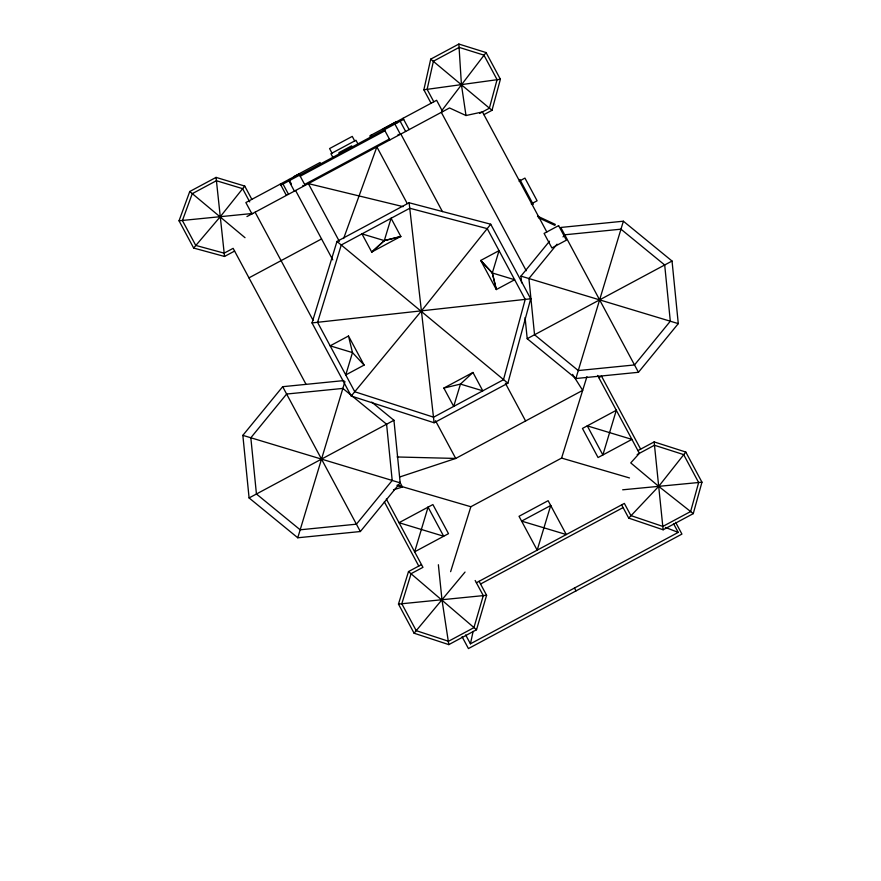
<?xml version="1.0" encoding="UTF-8"?>
<svg xmlns="http://www.w3.org/2000/svg" width="881" height="881" viewBox="0 0 881 881"><rect width="100%" height="100%" fill="white"/><g stroke="black" fill="none" stroke-linecap="round" stroke-linejoin="round"><path stroke-width="1.32" d="M673.48 523.567L678.227 532.399L470.432 643.824L473.119 631.38M431.007 103.132L423.86 89.785L430.71 59.148L458.869 44.05L486.07 52.563L500.386 79.257L492.005 110.312L483.911 114.651M507.874 383.213L530.703 298.78L490.717 224.215L409.125 202.762L336.971 241.449L312.017 322.909L351.222 396.032L434.113 422.759L507.874 383.213L336.971 241.449M621.634 504.868L628.737 518.116L663.14 529.778L693.259 513.634L701.959 482.193L685.803 452.052L654.143 441.91L637.921 450.609M421.492 564.6L408.509 571.571L398.465 604.08L414.092 633.219L448.803 644.617L476.522 629.761L486.598 595.281L479.099 581.295M371.716 402.099L393.939 420.281L400.183 482.865L360.351 531.529L297.767 537.773L344.923 381.583M575.866 378.533L623.374 221.208L560.79 227.452L638.45 372.289L575.866 378.533L527.201 338.7L525.087 317.523M450.62 571.681L470.85 506.74L561.593 458.076L586.944 376.65M343.612 238.531L376.87 146.896L407.187 203.445M234.599 251.074L224.534 256.459L193.655 248.046L179.041 220.79L189.756 191.507L216.065 177.4L244.731 186.067L251.79 199.238M441.535 110.929L486.07 52.563M490.717 224.215L421.481 310.872L351.222 396.032M193.655 248.046L220.25 216.737L244.731 186.067M297.767 537.773L249.092 497.941L242.848 435.357L282.68 386.693L343.909 380.581M521.629 282.845L520.957 276.116L549.535 241.207M557.056 244.169L528.93 278.528L534.547 334.769L578.277 370.56L634.507 364.943L670.309 321.213L664.692 264.983L620.962 229.181L564.721 234.798L563.025 236.879M638.45 372.289L678.282 323.624L672.038 261.04L623.374 221.208M465.036 572.066L414.092 633.219M685.803 452.052L658.713 486.367L628.737 518.116M472.954 372.465L460.455 384.094L443.848 388.069L453.693 406.416L460.455 384.094L482.788 390.812L472.954 372.465L443.848 388.069M293.747 176.663L320.056 162.544L320.739 163.822M280.874 185.197L403.718 119.331M300.234 176.211L384.964 130.784M304.65 184.448L389.38 139.022M246.944 216.561L449.508 107.956L465.994 115.532L482.447 111.931L546.815 231.967M479.727 113.385L489.362 108.22L497.082 79.631L483.944 55.129L459.188 47.387L433.408 61.207L427.12 89.344L433.782 101.756M248.96 277.867L321.554 238.938M519.107 181.222L524.944 178.094L537.102 200.78L531.265 203.907M348.502 336.002L330.155 345.837L352.477 352.598L364.106 365.097L345.759 374.932L352.477 352.598L348.502 336.002L364.106 365.097M527.201 338.7L672.038 261.04M249.092 497.941L393.939 420.281M598.805 377.641L601.525 376.176L640.641 449.145M637.161 454.519L654.451 445.246L683.667 454.607L698.655 482.557L690.627 511.531L662.864 526.42L630.884 515.583L624.354 503.414L476.379 582.759M480.563 584.015L623.087 507.588M399.688 476.995L455.719 458.439L582.671 390.371L572.562 374.37M393.444 489.836L402.452 486.995L399.853 482.149M423.86 89.785L500.386 79.257M530.703 298.78L312.017 322.909M701.959 482.193L622.669 489.803M486.598 595.281L398.465 604.08M252.737 213.455L179.041 220.79M397.111 456.975L455.719 458.439L435.5 420.722M403.102 206.639L308.372 183.622L339.339 241.372M561.593 458.076L629.475 477.943M397.199 485.2L470.85 506.74M520.957 276.116L678.282 323.624M242.848 435.357L400.183 482.865M397.199 485.376L402.452 486.995M665.419 527.422L678.227 532.399M537.498 216.131L555.283 224.413L554.843 225.349L538.28 217.629M430.71 59.148L492.005 110.312M693.259 513.634L658.713 486.367L630.741 462.899L639.386 453.33L597.626 375.438M476.522 629.761L408.509 571.571M245.017 237.694L189.756 191.507M519.823 179.438L533.247 204.48M675.617 522.312L681.927 534.095L468.439 648.57L462.073 636.699M442.647 111.623L436.624 100.28L383.246 128.901L383.83 129.992M441.315 112.339L526.254 270.764M403.046 118.285L409.125 129.606M400.161 121.237L405.645 131.467M396.99 122.933L396.307 121.666L369.877 135.839L370.56 137.106M394.677 122.767L395.261 123.858M400.844 134.044L442.449 211.638M394.897 124.056L400.381 134.286M398.08 134.353L398.575 135.267M384.38 129.694L389.876 139.925M505.375 383.257L525.594 420.964M371.099 135.178L371.782 136.445M357.906 143.889L355.957 140.255L330.915 153.69L332.864 157.314M354.757 141.07L352.257 136.401L329.571 148.57L332.071 153.239M352.224 146.94L351.64 145.85L338.932 152.655L339.526 153.746M574.467 588.034L575.998 590.887M300.014 174.934L299.43 173.843L245.865 202.564L251.933 213.885M299.65 175.121L305.134 185.362M302.833 185.428L303.328 186.332M295.575 190.483L332.787 259.884M289.078 179.394L289.662 180.484M289.53 180.55L291.369 183.964M288.902 180.891L294.397 191.122M283.01 184.052L288.494 194.283M280.323 184.085L286.391 195.417M475.156 580.48L483.284 595.622L473.923 627.646L448.517 641.269L416.228 630.675L401.802 603.76L411.086 573.685L422.957 567.331L386.33 499.02M249.719 201.903L242.616 188.655L216.396 180.726L192.256 193.677L182.411 220.558L195.747 245.414L224.159 253.155L233.135 248.343L305.96 384.171M255.105 212.189L313.184 320.508M465.664 634.937L470.432 643.824M384.336 501.829L418.772 566.065M282.68 386.693L360.351 531.529M465.994 115.532L461.435 84.752L458.869 44.05M409.125 202.762L434.113 422.759M224.534 256.459L216.065 177.4M438.375 564.743L441.976 599.752L448.803 644.617M654.143 441.91L663.14 529.778M525.197 299.408L503.48 379.722L433.606 417.187L354.779 391.759L317.567 322.369L341.266 244.984L409.764 208.257L487.248 228.631L525.197 299.408M499.042 250.645L492.325 272.978L496.3 289.574L514.647 279.74L492.325 272.978L480.696 260.479L499.042 250.645M428.078 507.148L414.643 551.814L448.495 533.666L432.89 504.56L399.038 522.708L443.683 536.243L428.078 507.148M616.304 410.293L602.868 454.959L587.264 425.853L631.908 439.388L598.056 457.536L582.451 428.441L616.304 410.293M391.076 218.279L384.303 240.601L371.815 252.23L361.97 233.883L384.303 240.601L400.91 236.626L391.076 218.279M550.702 505.507L537.179 550.151L519.03 516.299L548.125 500.694L566.274 534.547L521.607 521.111L550.702 505.507M286.622 394.038L250.832 437.769L256.437 493.999L300.179 529.8L356.409 524.184L392.199 480.453L386.594 424.213L342.852 388.422L286.622 394.038M384.303 240.601L371.705 252.032L400.811 236.427L384.303 240.601M558.609 225.635L544.095 233.421L551.88 247.946L566.395 240.161L558.609 225.635M492.325 272.978L480.729 260.457L496.333 289.563L492.325 272.978"/></g></svg>
